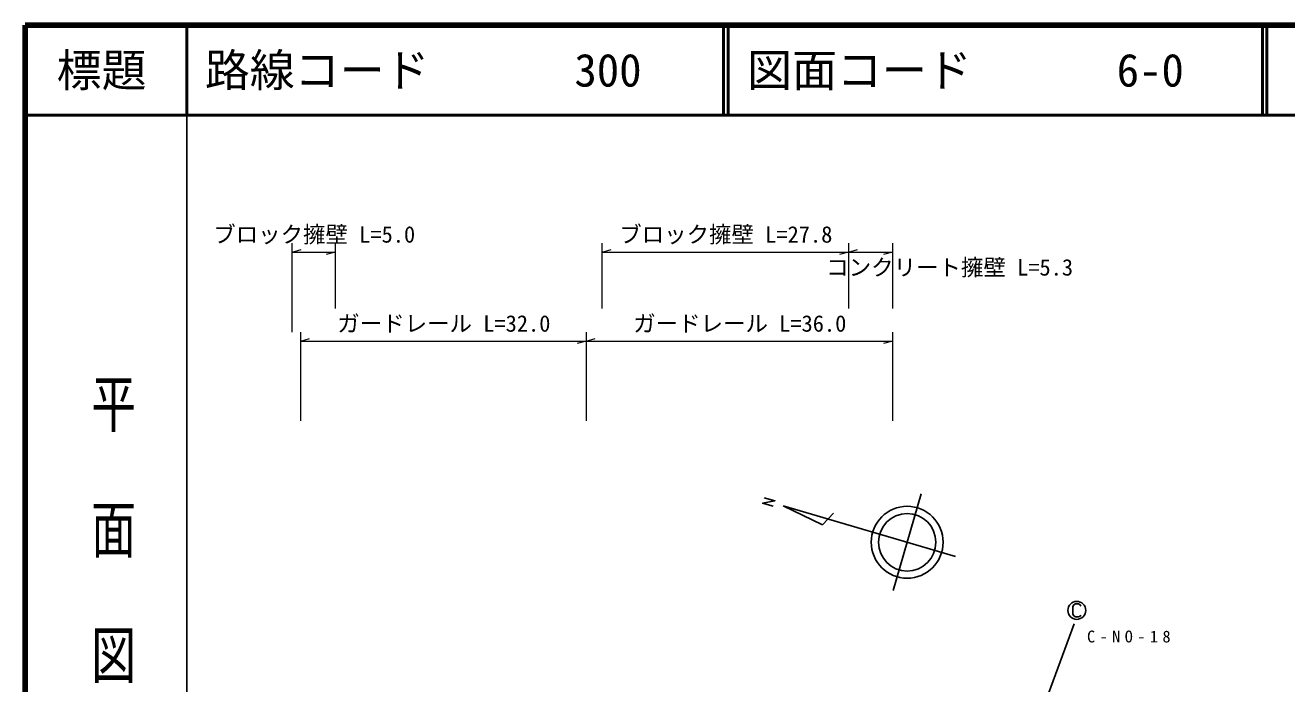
# Model space of a CAD drawing. Units: millimetres, scale not verified. Extents: x 40000 to 680000, y 20000 to 380000.
# Drawn here: x 40000 to 180458, y 306694 to 380000 of the extents above; entities that cross this region are included whole.
import ezdxf
from ezdxf.enums import TextEntityAlignment as Align

# ---------------------------------------------------------------- set-up
doc = ezdxf.new("R2010")
doc.units = ezdxf.units.MM
doc.header["$LTSCALE"] = 1000
for name, color, linetype, lineweight in [('M-BMK-SRVR', 3, 'Continuous', 25), ('M-STR-HTXT', 7, 'Continuous', 13), ('M-STR-STRC', 7, 'Continuous', 25), ('M-TTL', 2, 'Continuous', 140), ('M-TTL-BAND', 7, 'Continuous', 25), ('M-TTL-LINE', 7, 'Continuous', 50)]:
    doc.layers.add(name, color=color, linetype=linetype, lineweight=lineweight)
doc.layers.add('M-TTL-TXT', color=7, linetype='Continuous')
doc.styles.add('@ＭＳ ゴシック', font='')
doc.styles.add('ＭＳ ゴシック', font='')
doc.styles.get('@ＭＳ ゴシック').set_extended_font_data('@MS Gothic')
doc.styles.get('ＭＳ ゴシック').set_extended_font_data('MS Gothic')

msp = doc.modelspace()

# ---------------------------------------------------------------- linework, layer by layer
at = {"layer": 'M-BMK-SRVR'}
for p, q in [((139768, 327821), (136621, 317072)), ((124374, 326492), (128756, 324376)), ((124374, 326492), (143569, 320873)), ((128756, 324376), (129974, 325686))]:
    msp.add_line(p, q, dxfattribs=at)
msp.add_lwpolyline([(123277, 326449), (122092, 326796), (123461, 327063), (122269, 327405)], dxfattribs=at)
for radius in [4000, 3200]:
    msp.add_circle((138194, 322446), radius, dxfattribs=at)
at = {"layer": 'M-STR-HTXT'}
for p, q in [((69733, 345835), (69733, 355749)), ((74510, 355749), (74510, 348461)), ((104224, 348461), (104224, 355749)), ((131677, 355749), (131677, 348461)), ((136562, 355749), (136562, 348461)), ((69733, 354749), (70733, 355029)), ((69733, 354749), (74510, 354749)), ((74510, 354749), (73510, 354469)), ((104224, 354749), (105224, 355029)), ((104224, 354749), (131677, 354749)), ((131677, 354749), (130677, 354469)), ((131677, 354749), (132677, 355029)), ((131677, 354749), (136562, 354749)), ((136562, 354749), (135562, 354469)), ((70667, 335948), (70667, 345835)), ((102447, 345835), (102447, 335948)), ((136562, 345835), (136562, 335948)), ((70667, 344835), (71667, 345115)), ((70667, 344835), (102447, 344835)), ((102447, 344835), (101447, 344555)), ((102447, 344835), (103447, 345115)), ((102447, 344835), (136562, 344835)), ((136562, 344835), (135562, 344555))]:
    msp.add_line(p, q, dxfattribs=at)
at = {"layer": 'M-STR-STRC'}
msp.add_line((144425, 280144), (156798, 313353), dxfattribs=at)
msp.add_lwpolyline([(157521, 315346), (157441, 315466), (157281, 315586), (156921, 315586), (156761, 315466), (156641, 315306), (156641, 314426), (156761, 314266), (156921, 314146), (157281, 314146), (157441, 314226), (157521, 314346)], dxfattribs=at)
msp.add_circle((157081, 314866), 1000, dxfattribs=at)
at = {"layer": 'M-TTL'}
for p, q in [((40000, 380000), (40000, 20000)), ((680000, 380000), (40000, 380000))]:
    msp.add_line(p, q, dxfattribs=at)
at = {"layer": 'M-TTL-BAND'}
msp.add_line((58000, 370000), (58000, 20000), dxfattribs=at)
at = {"layer": 'M-TTL-LINE'}
for p, q in [((58000, 380000), (58000, 370000)), ((117750, 380000), (117750, 370000)), ((118250, 380000), (118250, 370000)), ((177750, 380000), (177750, 370000)), ((178250, 380000), (178250, 370000)), ((40000, 370000), (680000, 370000))]:
    msp.add_line(p, q, dxfattribs=at)

# ---------------------------------------------------------------- texts
at = {"layer": 'M-STR-HTXT', "style": 'ＭＳ ゴシック'}
for s, p in [('ブロック擁壁 L=5.0', (60934, 355249)), ('ブロック擁壁 L=27.8', (106138, 355249)), ('コンクリート擁壁 L=5.3', (129182, 351582)), ('ガードレール L=32.0', (74744, 345335)), ('ガードレール L=36.0', (107692, 345335))]:
    msp.add_text(s, height=1833, dxfattribs=at).set_placement(p, align=Align.BOTTOM_LEFT)
at = {"layer": 'M-STR-STRC', "insert": (158216, 311272), "char_height": 1320, "attachment_point": 7, "style": 'ＭＳ ゴシック'}
msp.add_mtext('\\T1.56;C-NO-18', dxfattribs=at)
at = {"layer": 'M-TTL-BAND', "style": '@ＭＳ ゴシック', "width": 1.4}
msp.add_text('平  面  図', height=3666, rotation=270, dxfattribs=at).set_placement((49777, 306475), align=Align.MIDDLE_RIGHT)
at = {"layer": 'M-TTL-TXT', "style": 'ＭＳ ゴシック'}
msp.add_text('標題', height=3666, dxfattribs=at).set_placement((48500, 375000), align=Align.MIDDLE_CENTER)
for s, p in [('路線コード', (60000, 375000)), ('300', (101142, 375000)), ('図面コード', (120380, 375000)), ('6-0', (161521, 375000))]:
    msp.add_text(s, height=3666, dxfattribs=at).set_placement(p, align=Align.MIDDLE_LEFT)

doc.saveas('drawing.dxf')
